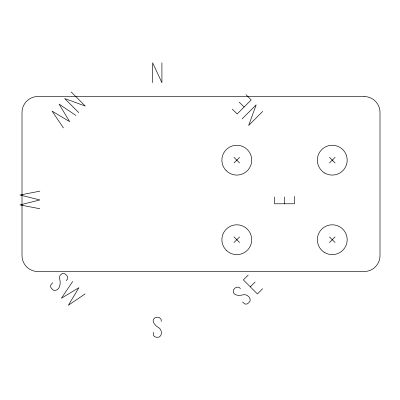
<?xml version="1.0" encoding="UTF-8"?>
<svg xmlns="http://www.w3.org/2000/svg" width="400" height="400" viewBox="0 0 400 400"><rect width="100%" height="100%" fill="white"/><g stroke="black" fill="none" stroke-linecap="round" stroke-linejoin="round"><path stroke-width="0.6" d="M72.715 281.46L61.385 298.255L78.925 287.67L68.375 305.245L85.15 293.895M52.76 282.675L50.84 284.94A3.19 3.19 0 0 0 50.83 287.34A7.335 7.335 0 0 0 53.81 290.32C60.19 291.28 61.095 282.6 59.465 278.26C58.97 275.54 61.81 272.68 64.53 273.64A7.335 7.335 0 0 1 67.51 276.62L67.485 279.02L66.155 280.71M242.11 118.92L256.17 104.855L248.66 125.47L262.72 111.405M233.99 162.975L239.615 157.35M233.99 242.53L239.615 236.905M329.455 162.975L335.08 157.35M248.2 275.035L243.35 279.885L257.41 293.95L262.67 288.69M250.29 286.83L255.14 281.98M329.455 242.53L335.08 236.905M39.89 191.16L20 195.025L39.89 199.94L20 204.91L39.89 208.75M75.885 115.45L59.065 104.105L69.67 121.67L52.065 111.105L63.43 127.905M329.455 157.35L335.08 162.975M245.96 94.64L251.215 99.9L237.155 113.965L232.305 109.115M239.25 102.17L244.1 107.02M329.455 236.905L335.08 242.53M233.99 157.35L239.615 162.975M233.99 236.905L239.615 242.53M71.22 91.99L85.285 106.055L64.67 98.54L78.735 112.605M240.49 288.555L238.8 287.225L236.4 287.195A7.335 7.335 0 0 0 233.42 290.18C232.11 296.04 239.9 295.85 243.45 294.725C246.73 294.01 251.005 297.445 250.1 300.895A7.335 7.335 0 0 1 247.12 303.88A3.19 3.19 0 0 1 244.72 303.87L242.46 301.95M294.49 196.34L294.49 203.78L274.6 203.78L274.6 196.92M284.42 196.92L284.42 203.78M161.91 62.795L161.91 82.68L152.645 62.795L152.645 82.68M161.31 321.425L161.05 319.29L159.375 317.575A7.335 7.335 0 0 0 155.16 317.575C150.085 320.795 155.73 326.165 159.04 327.885C161.865 329.7 162.455 335.15 159.375 336.95A7.335 7.335 0 0 1 155.16 336.95A3.19 3.19 0 0 1 153.47 335.245L153.23 332.29M364.09 96.52L37.92 96.52A15.91 15.91 0 0 0 22.01 112.43L22.01 255.63A15.91 15.91 0 0 0 37.92 271.54L364.09 271.54A15.91 15.91 0 0 0 380 255.63L380 112.43A15.91 15.91 0 0 0 364.09 96.52M324.81 252.635A14.915 14.915 0 0 0 347.185 239.715A14.915 14.915 0 0 0 324.81 226.8A14.915 14.915 0 0 0 324.81 252.635M226.255 170.71A14.915 14.915 0 0 0 251.21 164.025A14.915 14.915 0 0 0 232.945 145.755A14.915 14.915 0 0 0 226.255 170.71M324.81 173.08A14.915 14.915 0 0 0 347.185 160.165A14.915 14.915 0 0 0 324.81 147.245A14.915 14.915 0 0 0 324.81 173.08M226.255 250.265A14.915 14.915 0 0 0 251.21 243.58A14.915 14.915 0 0 0 232.945 225.31A14.915 14.915 0 0 0 226.255 250.265"/></g></svg>
